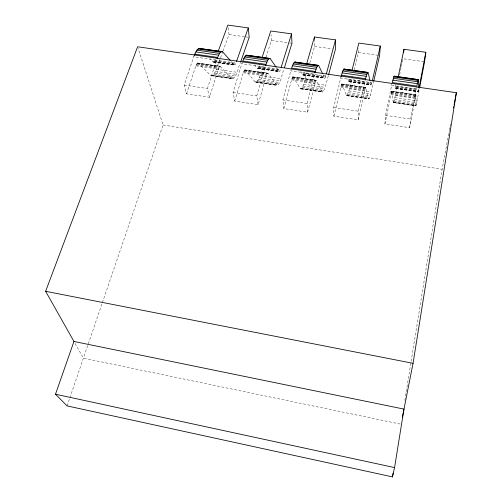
<?xml version="1.0" encoding="UTF-8"?>
<svg xmlns="http://www.w3.org/2000/svg" width="502" height="502" viewBox="0 0 502 502"><rect width="100%" height="100%" fill="white"/><g stroke="black" fill="none" stroke-linecap="round" stroke-linejoin="round"><path stroke-width="0.38" stroke-dasharray="2.51 1.88" d="M391.792 91.195L393.292 102.565L415.888 105.903L415.92 94.709L391.792 91.195L384.927 123.944L409.651 127.703L415.92 94.709M395.149 84.468L395.582 88.509L418.254 91.766L418.273 88.572M358.152 119.878L358.34 111.212L364.879 81.544L340.695 78.048L333.723 107.51L333.899 116.194L358.152 119.878L365.387 87.681L365.651 87.392L368.6 98.561L369.07 98.863L370.746 94.1L373.701 81.311M354.111 69.891L358.409 52.534L358.604 48.179M384.927 123.944L385.53 115.297L392.043 83.257M409.651 127.703L410.642 119.074L416.522 87.524M404.85 400.263L442.105 169.293L449.24 131.003M449.384 130.238L449.955 127.175M450.093 126.404L450.52 124.107M415.888 105.903L419.459 88.703M418.254 91.766L418.768 89.444L396.266 86.193L395.582 88.509M393.292 102.565L394.453 99.459L397.421 85.522M399.648 74.811L402.999 58.74L424.56 61.746M333.899 116.194L341.824 83.985L365.651 87.392M370.307 81.839L371.135 84.938L371.869 82.667L349.756 79.473L348.808 81.726L347.522 78.048M341.969 83.941L346.317 95.273L346.945 95.593L348.871 90.887L352.429 76.68M291.58 68.059L282.915 99.879L283.85 108.589L307.632 112.203L315.927 80.477L316.461 80.37L322.171 91.709L322.955 92.054L325.158 87.411L328.377 75.557M340.695 78.048L341.053 76.643M307.632 112.203L307.055 103.506L314.497 74.265L290.765 70.838M283.85 108.589L291.568 79.812L292.861 76.856L316.31 80.207M323.043 74.704L324.844 78.23L326.187 74.503M242.466 61.708L233.079 92.387L234.735 101.128L258.078 104.673L266.229 76.109C266.631 75.319 266.869 72.859 268.106 73.33L276.552 84.976L277.644 85.365C281.704 81.092 281.635 74.296 283.994 69.144M293.074 76.825L300.284 88.484L301.213 88.841C304.915 84.305 304.883 77.722 307.086 72.483M309.866 62.806L314.566 46.435L314.472 39.169M258.078 104.673L256.76 95.945L265.056 67.124L241.776 63.76M234.735 101.128L243.275 72.752L244.512 70.079L267.892 73.16M300.805 71.491L302.85 75.068L304.055 72.872L325.779 76.009M194.205 55.465L184.19 85.039L186.543 93.805L209.447 97.281L218.408 69.113L220.052 66.258L231.717 78.362L233.104 78.789C237.785 75.03 237.735 67.845 240.358 62.844M209.447 97.281L207.426 88.534L216.55 60.114L193.697 56.814M245.076 69.841L255.041 81.801L256.271 82.209C260.645 78.186 260.569 71.202 263.061 66.126M265.934 57.316L271.438 40.436L271.042 34.625M254.765 64.758C258.147 71.855 258.75 67.35 260.105 63.428M186.543 93.805L195.874 65.818L197.28 63.202L220.359 66.239M276.508 67.739L278.993 71.472L279.564 71.485L280.492 69.464L259.139 66.377M67.092 405.905L69.596 398.563M69.847 397.829L102.107 303.396M102.364 302.656L163.056 124.992L138.1 48.261M197.964 62.976L210.576 75.237L212.095 75.689C217.372 71.773 217.284 63.779 220.296 58.427M220.56 57.699L222.675 51.907M222.944 51.185L229.019 34.531L227.952 25.828M231.209 61.508C232.338 63.879 235.237 67.042 235.978 63.032L214.988 59.995L214.128 61.671L213.3 62.085L209.892 58.558M229.019 34.531L245.315 36.797M246.087 36.903L249.193 37.336M271.438 40.436L288.907 42.865M289.667 42.971L291.944 43.285M314.566 46.435L332.324 48.907M358.409 52.534L378.853 55.383M391.591 85.403L416.246 88.967M214.705 60.679L235.714 63.716M258.888 67.067L280.254 70.161M303.835 73.568L325.578 76.718M349.568 80.188L371.693 83.388M396.109 86.921L418.624 90.178M214.423 61.238L235.444 64.281M258.63 67.644L280.022 70.738M303.616 74.152L325.378 77.302M349.386 80.778L371.53 83.985M395.965 87.524L418.499 90.787M214.128 61.671L235.168 64.72M258.379 68.084L279.783 71.184M303.403 74.603L325.183 77.76M349.216 81.236L371.38 84.449M395.833 87.994L418.398 91.257M213.839 61.959L234.905 65.009M258.135 68.379L279.564 71.485M303.202 74.911L325.001 78.067M349.059 81.556L371.248 84.769M395.727 88.321L418.31 91.59M213.061 61.915L234.189 64.978M257.495 68.36L278.993 71.472M302.712 74.911L324.587 78.08M348.721 81.581L370.984 84.807M395.551 88.365L418.21 91.653M213.3 62.085L234.647 65.153M257.689 68.517L279.35 71.635M302.85 75.068L324.844 78.23M348.808 81.726L371.135 84.938M197.631 62.988L220.629 66.421M244.807 69.86L268.106 73.33M292.861 76.856L316.461 80.37M341.824 83.985L365.732 87.549M391.711 91.245L415.938 94.853M197.28 63.202L219.732 66.471M244.512 70.079L267.384 73.411M292.628 77.088L315.927 80.477M341.649 84.223L365.387 87.681M391.598 91.502L415.794 95.022M196.916 63.603L219.393 66.873M244.204 70.493L267.095 73.825M292.371 77.509L315.695 80.91M341.448 84.662L365.218 88.126M391.46 91.948L415.681 95.48M196.558 64.181L219.054 67.463M243.89 71.083L266.807 74.428M292.108 78.117L315.457 81.525M341.234 85.284L365.023 88.754M391.296 92.581L415.543 96.12M196.207 64.927L218.721 68.216M243.577 71.842L266.512 75.193M291.838 78.889L315.206 82.303M341.002 86.068L364.816 89.544M391.108 93.385L415.38 96.93M195.874 65.818L218.408 69.113M243.275 72.752L266.229 76.109M291.568 79.812L314.949 83.232M340.77 87.003L364.596 90.485M390.907 94.332L415.198 97.884M216.337 69.282L237.069 72.319M259.948 75.664L281.038 78.751M304.306 82.152L325.767 85.29M349.436 88.754L371.267 91.948M395.35 95.474L417.564 98.718M215.509 71.328L236.291 74.371M259.208 77.735L280.342 80.835M303.654 84.254L325.158 87.411M348.871 90.887L370.746 94.1M394.879 97.639L417.137 100.902M214.655 73.022L235.482 76.084M258.455 79.46L279.639 82.573M303.007 86.011L324.556 89.18M348.332 92.675L370.256 95.901M394.453 99.459L416.76 102.741M213.789 74.334L234.672 77.408M257.702 80.803L278.943 83.928M302.373 87.386L323.985 90.567M347.823 94.081L369.811 97.319M394.07 100.896L416.447 104.19M212.93 75.231L233.869 78.318M256.974 81.726L278.271 84.869M301.771 88.333L323.445 91.533M347.359 95.06L369.409 98.317M393.744 101.906L416.189 105.213M210.576 75.237L231.717 78.362M255.041 81.801L276.552 84.976M300.284 88.484L322.171 91.709M346.317 95.273L368.6 98.561M393.179 102.195L415.857 105.539M212.095 75.689L233.104 78.789M256.271 82.209L277.644 85.365M301.213 88.841L322.955 92.054M346.945 95.593L369.07 98.863M393.48 102.464L416.001 105.79M211.304 75.689L232.376 78.801M255.625 82.234L277.06 85.403M300.717 88.892L322.529 92.117M346.6 95.669L368.794 98.95M184.19 85.039L207.426 88.534M233.079 92.387L256.76 95.945M282.915 99.879L307.055 103.506M333.723 107.51L358.34 111.212M385.53 115.297L410.642 119.074M163.056 124.992L442.105 169.293M400.219 424.052L83.395 358.177L74.71 342.797"/><path stroke-width="0.75" d="M306.653 63.898L314.44 36.991L335.549 39.89L335.411 49.334L328.578 74.804M418.285 87.806L418.404 79.605L394.221 76.153L392.194 82.541L416.798 86.087L418.404 79.605M352.021 70.38L358.83 43.09L380.303 46.04L379.612 55.49L373.701 81.311M403.677 52.202L403.984 49.29L425.821 52.29L424.56 61.746L419.603 87.938M73.957 341.46L55.49 394.214L67.092 405.905L392.489 476.9L394.566 467.575L403.978 409.105L73.957 341.46L45.626 291.298L137.617 46.774L456.374 92.707L413.052 363.329L402.334 417.413M392.489 476.9L393.104 473.085M453.519 108.024L453.802 106.493M454.09 104.962L456.374 92.707M419.057 87.932L425.821 52.29M398.155 77.157L403.984 49.29M372.22 81.142L380.303 46.04M365.211 80.125L366.749 74.465L368.029 72.413L369.961 80.358M341.053 76.643L342.753 71.033L343.87 69.094L368.029 72.413M326.394 73.75L335.549 39.89M314.88 72.865L316.756 67.312L317.44 66.063L318.594 65.36L322.428 73.348M284.446 67.67L291.944 43.285L291.549 33.847L270.791 30.998L262.05 57.535M281.183 67.237L291.549 33.847M265.495 65.743L267.704 60.296L268.557 59.079L270.076 58.439L276.094 67.111M240.609 62.116L249.193 37.336L248.277 27.905L227.864 25.1L218.207 51.273M236.492 61.57L248.277 27.905M318.594 65.36L294.68 62.072L293.212 63.949L291.58 68.059L315.262 71.472M217.033 58.759L219.556 53.407L220.573 52.227L222.449 51.643L230.217 60.347M194.205 55.465L196.878 50.162L199.024 48.424L222.449 51.643M270.076 58.439L246.407 55.189L244.593 56.99L242.692 61.024L265.928 64.369M199.024 48.424L221.545 51.637M246.407 55.189L269.354 58.458M294.68 62.072L318.061 65.411M343.87 69.094L367.69 72.489M393.988 76.248L418.266 79.711M197.97 49.001L220.573 52.227M245.528 55.791L268.557 59.079M293.977 62.712L317.44 66.063M343.349 69.765L367.257 73.179M393.662 76.95L418.028 80.433M196.878 50.162L219.556 53.407M244.593 56.99L267.704 60.296M293.212 63.949L316.756 67.312M342.753 71.033L366.749 74.465M393.242 78.262L417.702 81.757M195.78 51.882L218.527 55.145M243.639 58.747L266.819 62.072M292.409 65.743L316.022 69.132M342.1 72.872L366.171 76.329M392.752 80.138L417.287 83.658M194.713 54.116L217.517 57.404M341.41 75.231L365.544 78.707M45.626 291.298L413.052 363.329M55.49 394.214L394.566 467.575M200.009 48.443L200.913 49.052M295.308 62.041L295.841 62.606M344.303 69.031L344.636 69.571M394.221 76.153L394.359 76.668M314.44 36.991L314.472 39.169"/></g></svg>
